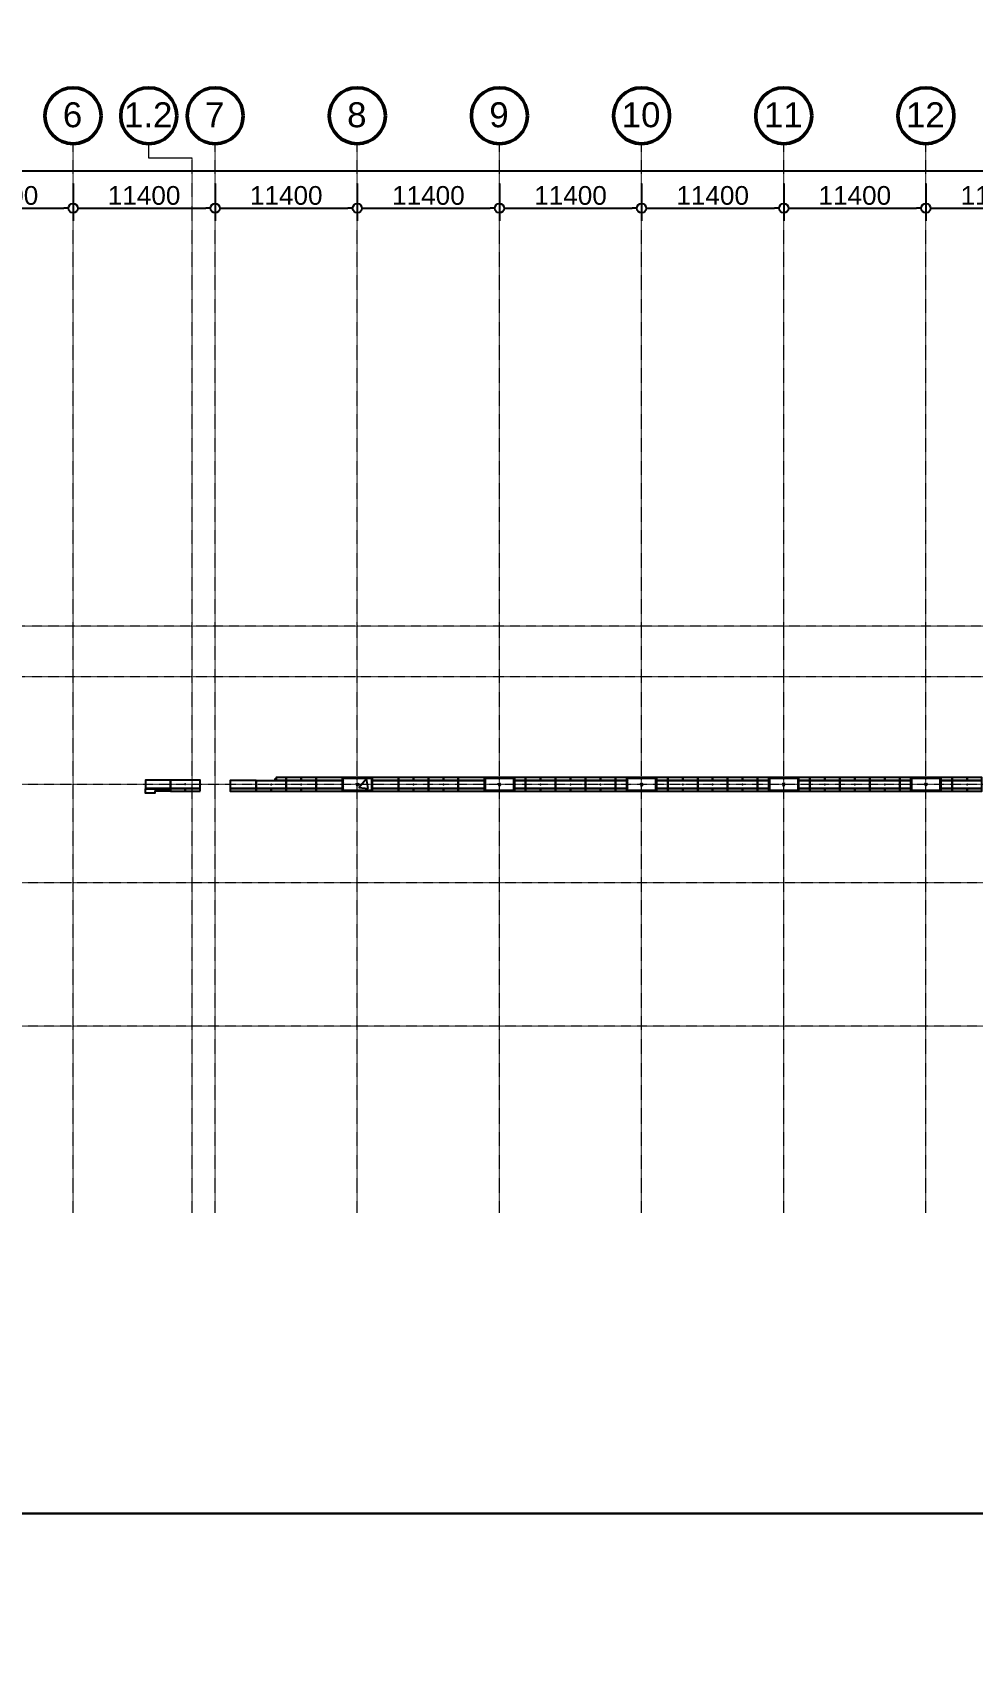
# Model space of a CAD drawing. Header units: millimetres. Extents: x -70132 to 394080, y -1879526 to 121974.
# Drawn here: x 52494 to 127857, y -1177026 to -1046022 of the extents above; entities that cross this region are included whole.
import ezdxf

# ---------------------------------------------------------------- set-up
doc = ezdxf.new("R2010")
doc.units = ezdxf.units.MM
doc.linetypes.add('DPA_Grid _ Level 100', pattern=[10, 5.5, -1.6, 1.3, -1.6])
for name, color, linetype in [('000 - CONCRETE_COL_HATCH_', 251, 'Continuous'), ('000 - CONCRETE_WALL_HATCH_', 251, 'Continuous'), ('000 - CONCRETE_WALL_MAIN_COLOR_1', 5, 'Continuous'), ('000 - CONCRETE_WALL_MAIN_COLOR_2', 1, 'Continuous'), ('009 - AHP_06_PANEL_MAIN_COLOR_1', 3, 'Continuous'), ('009 - AHP_06_PANEL_SYMBOL_', 251, 'Continuous')]:
    doc.layers.add(name, color=color, linetype=linetype)
for name, color, linetype, lineweight in [('A-ANNO-DIMS', 1, 'Continuous', 9), ('S-GRID', 251, 'Continuous', 9), ('S-GRID-IDEN', 3, 'Continuous', 50)]:
    doc.layers.add(name, color=color, linetype=linetype, lineweight=lineweight)
doc.styles.add('Arial', font='arial.ttf', dxfattribs={"height": 1500})
doc.styles.add('Arial_1', font='arial.ttf', dxfattribs={"height": 2000})
doc.styles.add('Arial_2', font='arial.ttf', dxfattribs={"height": 3})
doc.dimstyles.new('DPA-DIM-3_0_C-C', dxfattribs={"dimscale": 304.8, "dimtxt": 1530.3891, "dimasz": 2.46063, "dimexe": 3.28084, "dimexo": 0.0625, "dimgap": 0.82021, "dimtad": 1, "dimdec": 0, "dimzin": 0, "dimdsep": 46, "dimtxsty": 'Arial_2', "dimblk1": 'DOTBLANK', "dimblk2": 'DOTBLANK', "dimsah": 1, "dimcen": 0.09, "dimdle": 3.28084, "dimadec": 8, "dimazin": 0, "dimtfac": 1, "dimtdec": 4, "dimtix": 1, "dimtmove": 0, "dimatfit": 3, "dimfxl": 6.56168, "dimfxlon": 1, "dimtvp": 1, "dimtolj": 1, "dimtzin": 0, "dimarcsym": 2})
pattern_1 = [(37.5, (0, 0), (-0.314967, 9.63412), [0, -7.6, 0, -8.5, 0, -8.125]), (7.5, (0, 0), (8.84888, 14.11073), [0, -4.1, 0, -6.85, 0, -2.625]), (327.5, (-6.15, 0), (15.57071, 0.028295), [0, -2.5, 0, -9, 0, -11.75]), (317.5, (-6.15, 0), (15.03063, 4.38838), [0, -1.25, 0, -5.9, 0, -6.75])]

# ---------------------------------------------------------------- blocks, each defined once
blk = doc.blocks.new('Grid - 100 Scale-2291345-4160-01 UPPER PLATFORM LEVEL - REFLECTED CEILING PLAN')
at = {"layer": 'S-GRID-IDEN'}
blk.add_circle((0, 0), 4.5, dxfattribs=at)
blk = doc.blocks.new('_DotBlank')
at = {"color": 0, "linetype": 'ByBlock', "lineweight": -2}
blk.add_line((-0.5, 0), (-1, 0), dxfattribs=at)
blk.add_circle((0, 0), 0.5, dxfattribs=at)
blk = doc.blocks.new('DIMBLOCK1-4160-01 UPPER PLATFORM LEVEL - REFLECTED CEILING PLAN')
at = {"layer": 'A-ANNO-DIMS', "color": 0, "lineweight": -2, "transparency": 16777216}
for p, q in [((-913915, 54739), (-913915, 51758)), ((-624615, 54739), (-624615, 51758)), ((-913165, 52758), (-625365, 52758))]:
    blk.add_line(p, q, dxfattribs=at)
at = {"layer": 'Defpoints', "color": 0, "transparency": 16777216}
for p in [(-913915, 54758), (-624615, 54758), (-624615, 52758)]:
    blk.add_point(p, dxfattribs=at)
at = {"layer": 'A-ANNO-DIMS', "color": 0, "lineweight": -2, "transparency": 16777216, "xscale": 750, "yscale": 750, "zscale": 750, "rotation": 180}
blk.add_blockref('_DotBlank', (-913915, 52758), dxfattribs=at)
at = {"layer": 'A-ANNO-DIMS', "color": 0, "lineweight": -2, "transparency": 16777216, "xscale": 750, "yscale": 750, "zscale": 750}
blk.add_blockref('_DotBlank', (-624615, 52758), dxfattribs=at)
at = {"layer": 'A-ANNO-DIMS', "color": 0, "transparency": 16777216, "insert": (-769265, 53774), "char_height": 1500, "width": 8306.48, "attachment_point": 5, "style": 'Arial_1'}
blk.add_mtext('\\A1;289300', dxfattribs=at)
blk = doc.blocks.new('DIMBLOCK6-4160-01 UPPER PLATFORM LEVEL - REFLECTED CEILING PLAN')
at = {"layer": 'A-ANNO-DIMS', "color": 0, "lineweight": -2, "transparency": 16777216}
for p, q in [((-870080, 51739), (-870080, 48758)), ((-858680, 51739), (-858680, 48758)), ((-869330, 49758), (-859430, 49758))]:
    blk.add_line(p, q, dxfattribs=at)
at = {"layer": 'Defpoints', "color": 0, "transparency": 16777216}
for p in [(-870080, 51758), (-858680, 51758), (-858680, 49758)]:
    blk.add_point(p, dxfattribs=at)
at = {"layer": 'A-ANNO-DIMS', "color": 0, "lineweight": -2, "transparency": 16777216, "xscale": 750, "yscale": 750, "zscale": 750, "rotation": 180}
blk.add_blockref('_DotBlank', (-870080, 49758), dxfattribs=at)
at = {"layer": 'A-ANNO-DIMS', "color": 0, "lineweight": -2, "transparency": 16777216, "xscale": 750, "yscale": 750, "zscale": 750}
blk.add_blockref('_DotBlank', (-858680, 49758), dxfattribs=at)
at = {"layer": 'A-ANNO-DIMS', "color": 0, "transparency": 16777216, "insert": (-864380, 50774), "char_height": 1500, "width": 6922.07, "attachment_point": 5, "style": 'Arial_1'}
blk.add_mtext('\\A1;11400', dxfattribs=at)
blk = doc.blocks.new('DIMBLOCK7-4160-01 UPPER PLATFORM LEVEL - REFLECTED CEILING PLAN')
at = {"layer": 'A-ANNO-DIMS', "color": 0, "lineweight": -2, "transparency": 16777216}
for p, q in [((-858680, 51739), (-858680, 48758)), ((-847280, 51739), (-847280, 48758)), ((-857930, 49758), (-848030, 49758))]:
    blk.add_line(p, q, dxfattribs=at)
at = {"layer": 'Defpoints', "color": 0, "transparency": 16777216}
for p in [(-858680, 51758), (-847280, 51758), (-847280, 49758)]:
    blk.add_point(p, dxfattribs=at)
at = {"layer": 'A-ANNO-DIMS', "color": 0, "lineweight": -2, "transparency": 16777216, "xscale": 750, "yscale": 750, "zscale": 750, "rotation": 180}
blk.add_blockref('_DotBlank', (-858680, 49758), dxfattribs=at)
at = {"layer": 'A-ANNO-DIMS', "color": 0, "lineweight": -2, "transparency": 16777216, "xscale": 750, "yscale": 750, "zscale": 750}
blk.add_blockref('_DotBlank', (-847280, 49758), dxfattribs=at)
at = {"layer": 'A-ANNO-DIMS', "color": 0, "transparency": 16777216, "insert": (-852980, 50774), "char_height": 1500, "width": 6922.07, "attachment_point": 5, "style": 'Arial_1'}
blk.add_mtext('\\A1;11400', dxfattribs=at)
blk = doc.blocks.new('DIMBLOCK8-4160-01 UPPER PLATFORM LEVEL - REFLECTED CEILING PLAN')
at = {"layer": 'A-ANNO-DIMS', "color": 0, "lineweight": -2, "transparency": 16777216}
for p, q in [((-847280, 51739), (-847280, 48758)), ((-835880, 51739), (-835880, 48758)), ((-846530, 49758), (-836630, 49758))]:
    blk.add_line(p, q, dxfattribs=at)
at = {"layer": 'Defpoints', "color": 0, "transparency": 16777216}
for p in [(-847280, 51758), (-835880, 51758), (-835880, 49758)]:
    blk.add_point(p, dxfattribs=at)
at = {"layer": 'A-ANNO-DIMS', "color": 0, "lineweight": -2, "transparency": 16777216, "xscale": 750, "yscale": 750, "zscale": 750, "rotation": 180}
blk.add_blockref('_DotBlank', (-847280, 49758), dxfattribs=at)
at = {"layer": 'A-ANNO-DIMS', "color": 0, "lineweight": -2, "transparency": 16777216, "xscale": 750, "yscale": 750, "zscale": 750}
blk.add_blockref('_DotBlank', (-835880, 49758), dxfattribs=at)
at = {"layer": 'A-ANNO-DIMS', "color": 0, "transparency": 16777216, "insert": (-841580, 50774), "char_height": 1500, "width": 6922.07, "attachment_point": 5, "style": 'Arial_1'}
blk.add_mtext('\\A1;11400', dxfattribs=at)
blk = doc.blocks.new('DIMBLOCK9-4160-01 UPPER PLATFORM LEVEL - REFLECTED CEILING PLAN')
at = {"layer": 'A-ANNO-DIMS', "color": 0, "lineweight": -2, "transparency": 16777216}
for p, q in [((-835880, 51739), (-835880, 48758)), ((-824480, 51739), (-824480, 48758)), ((-835130, 49758), (-825230, 49758))]:
    blk.add_line(p, q, dxfattribs=at)
at = {"layer": 'Defpoints', "color": 0, "transparency": 16777216}
for p in [(-835880, 51758), (-824480, 51758), (-824480, 49758)]:
    blk.add_point(p, dxfattribs=at)
at = {"layer": 'A-ANNO-DIMS', "color": 0, "lineweight": -2, "transparency": 16777216, "xscale": 750, "yscale": 750, "zscale": 750, "rotation": 180}
blk.add_blockref('_DotBlank', (-835880, 49758), dxfattribs=at)
at = {"layer": 'A-ANNO-DIMS', "color": 0, "lineweight": -2, "transparency": 16777216, "xscale": 750, "yscale": 750, "zscale": 750}
blk.add_blockref('_DotBlank', (-824480, 49758), dxfattribs=at)
at = {"layer": 'A-ANNO-DIMS', "color": 0, "transparency": 16777216, "insert": (-830180, 50774), "char_height": 1500, "width": 6922.07, "attachment_point": 5, "style": 'Arial_1'}
blk.add_mtext('\\A1;11400', dxfattribs=at)
blk = doc.blocks.new('DIMBLOCK10-4160-01 UPPER PLATFORM LEVEL - REFLECTED CEILING PLAN')
at = {"layer": 'A-ANNO-DIMS', "color": 0, "lineweight": -2, "transparency": 16777216}
for p, q in [((-824480, 51739), (-824480, 48758)), ((-813080, 51739), (-813080, 48758)), ((-823730, 49758), (-813830, 49758))]:
    blk.add_line(p, q, dxfattribs=at)
at = {"layer": 'Defpoints', "color": 0, "transparency": 16777216}
for p in [(-824480, 51758), (-813080, 51758), (-813080, 49758)]:
    blk.add_point(p, dxfattribs=at)
at = {"layer": 'A-ANNO-DIMS', "color": 0, "lineweight": -2, "transparency": 16777216, "xscale": 750, "yscale": 750, "zscale": 750, "rotation": 180}
blk.add_blockref('_DotBlank', (-824480, 49758), dxfattribs=at)
at = {"layer": 'A-ANNO-DIMS', "color": 0, "lineweight": -2, "transparency": 16777216, "xscale": 750, "yscale": 750, "zscale": 750}
blk.add_blockref('_DotBlank', (-813080, 49758), dxfattribs=at)
at = {"layer": 'A-ANNO-DIMS', "color": 0, "transparency": 16777216, "insert": (-818780, 50774), "char_height": 1500, "width": 6922.07, "attachment_point": 5, "style": 'Arial_1'}
blk.add_mtext('\\A1;11400', dxfattribs=at)
blk = doc.blocks.new('DIMBLOCK11-4160-01 UPPER PLATFORM LEVEL - REFLECTED CEILING PLAN')
at = {"layer": 'A-ANNO-DIMS', "color": 0, "lineweight": -2, "transparency": 16777216}
for p, q in [((-813080, 51739), (-813080, 48758)), ((-801680, 51739), (-801680, 48758)), ((-812330, 49758), (-802430, 49758))]:
    blk.add_line(p, q, dxfattribs=at)
at = {"layer": 'Defpoints', "color": 0, "transparency": 16777216}
for p in [(-813080, 51758), (-801680, 51758), (-801680, 49758)]:
    blk.add_point(p, dxfattribs=at)
at = {"layer": 'A-ANNO-DIMS', "color": 0, "lineweight": -2, "transparency": 16777216, "xscale": 750, "yscale": 750, "zscale": 750, "rotation": 180}
blk.add_blockref('_DotBlank', (-813080, 49758), dxfattribs=at)
at = {"layer": 'A-ANNO-DIMS', "color": 0, "lineweight": -2, "transparency": 16777216, "xscale": 750, "yscale": 750, "zscale": 750}
blk.add_blockref('_DotBlank', (-801680, 49758), dxfattribs=at)
at = {"layer": 'A-ANNO-DIMS', "color": 0, "transparency": 16777216, "insert": (-807380, 50774), "char_height": 1500, "width": 6922.07, "attachment_point": 5, "style": 'Arial_1'}
blk.add_mtext('\\A1;11400', dxfattribs=at)
blk = doc.blocks.new('DIMBLOCK12-4160-01 UPPER PLATFORM LEVEL - REFLECTED CEILING PLAN')
at = {"layer": 'A-ANNO-DIMS', "color": 0, "lineweight": -2, "transparency": 16777216}
for p, q in [((-801680, 51739), (-801680, 48758)), ((-790280, 51739), (-790280, 48758)), ((-800930, 49758), (-791030, 49758))]:
    blk.add_line(p, q, dxfattribs=at)
at = {"layer": 'Defpoints', "color": 0, "transparency": 16777216}
for p in [(-801680, 51758), (-790280, 51758), (-790280, 49758)]:
    blk.add_point(p, dxfattribs=at)
at = {"layer": 'A-ANNO-DIMS', "color": 0, "lineweight": -2, "transparency": 16777216, "xscale": 750, "yscale": 750, "zscale": 750, "rotation": 180}
blk.add_blockref('_DotBlank', (-801680, 49758), dxfattribs=at)
at = {"layer": 'A-ANNO-DIMS', "color": 0, "lineweight": -2, "transparency": 16777216, "xscale": 750, "yscale": 750, "zscale": 750}
blk.add_blockref('_DotBlank', (-790280, 49758), dxfattribs=at)
at = {"layer": 'A-ANNO-DIMS', "color": 0, "transparency": 16777216, "insert": (-795980, 50774), "char_height": 1500, "width": 6922.07, "attachment_point": 5, "style": 'Arial_1'}
blk.add_mtext('\\A1;11400', dxfattribs=at)
blk = doc.blocks.new('DIMBLOCK13-4160-01 UPPER PLATFORM LEVEL - REFLECTED CEILING PLAN')
at = {"layer": 'A-ANNO-DIMS', "color": 0, "lineweight": -2, "transparency": 16777216}
for p, q in [((-790280, 51739), (-790280, 48758)), ((-778880, 51739), (-778880, 48758)), ((-789530, 49758), (-779630, 49758))]:
    blk.add_line(p, q, dxfattribs=at)
at = {"layer": 'Defpoints', "color": 0, "transparency": 16777216}
for p in [(-790280, 51758), (-778880, 51758), (-778880, 49758)]:
    blk.add_point(p, dxfattribs=at)
at = {"layer": 'A-ANNO-DIMS', "color": 0, "lineweight": -2, "transparency": 16777216, "xscale": 750, "yscale": 750, "zscale": 750, "rotation": 180}
blk.add_blockref('_DotBlank', (-790280, 49758), dxfattribs=at)
at = {"layer": 'A-ANNO-DIMS', "color": 0, "lineweight": -2, "transparency": 16777216, "xscale": 750, "yscale": 750, "zscale": 750}
blk.add_blockref('_DotBlank', (-778880, 49758), dxfattribs=at)
at = {"layer": 'A-ANNO-DIMS', "color": 0, "transparency": 16777216, "insert": (-784580, 50774), "char_height": 1500, "width": 6922.07, "attachment_point": 5, "style": 'Arial_1'}
blk.add_mtext('\\A1;11400', dxfattribs=at)
blk = doc.blocks.new('*U1204')
at = {"layer": '000 - CONCRETE_COL_HATCH_'}
h = blk.add_hatch(dxfattribs=at)
h.set_pattern_fill('AR-CONC', color=256, scale=50)
h.paths.add_polyline_path([(-1125, 500), (1125, 500), (1125, -500), (-1125, -500)])
at = {"layer": '000 - CONCRETE_WALL_HATCH_'}
h = blk.add_hatch(dxfattribs=at)
h.set_pattern_fill('AR-SAND', color=256, scale=5)
h.set_pattern_definition(pattern_1)
h.paths.add_polyline_path([(-1165, 540), (-1175, 550), (-1175, -550), (-1165, -540)])
h = blk.add_hatch(dxfattribs=at)
h.set_pattern_fill('AR-SAND', color=256, scale=5)
h.set_pattern_definition(pattern_1)
h.paths.add_polyline_path([(1175, 550), (-1175, 550), (-1165, 540), (1165, 540)])
h = blk.add_hatch(dxfattribs=at)
h.set_pattern_fill('ANSI37', color=256, scale=15)
h.paths.add_polyline_path([(-1125, 500), (-1165, 540), (-1165, -540), (-1125, -500)])
h = blk.add_hatch(dxfattribs=at)
h.set_pattern_fill('ANSI37', color=256, scale=15)
h.paths.add_polyline_path([(-50, 50), (50, 50), (90, 90), (-90, 90)])
h = blk.add_hatch(dxfattribs=at)
h.set_pattern_fill('ANSI37', color=256, scale=15)
h.paths.add_polyline_path([(50, 50), (50, -50), (90, -90), (90, 90)])
h = blk.add_hatch(dxfattribs=at)
h.set_pattern_fill('AR-SAND', color=256, scale=5)
h.set_pattern_definition(pattern_1)
h.paths.add_polyline_path([(1175, 550), (1165, 540), (1165, -540), (1175, -550)])
h = blk.add_hatch(dxfattribs=at)
h.set_pattern_fill('AR-SAND', color=256, scale=5)
h.set_pattern_definition(pattern_1)
h.paths.add_polyline_path([(1165, -540), (-1165, -540), (-1175, -550), (1175, -550)])
h = blk.add_hatch(dxfattribs=at)
h.set_pattern_fill('ANSI37', color=256, scale=15)
h.paths.add_polyline_path([(50, -50), (-50, -50), (-90, -90), (90, -90)])
blk.add_point((0, 0))
at = {"layer": '000 - CONCRETE_WALL_MAIN_COLOR_1'}
blk.add_lwpolyline([(-1125, 500), (1125, 500), (1125, -500), (-1125, -500)], close=True, dxfattribs=at)
at = {"layer": '000 - CONCRETE_WALL_MAIN_COLOR_2'}
for points in [[(-1165, 540), (-1175, 550), (-1175, -550), (-1165, -540)], [(1175, 550), (-1175, 550), (-1165, 540), (1165, 540)], [(1165, 540), (-1165, 540), (-1125, 500), (1125, 500)], [(-1125, 500), (-1165, 540), (-1165, -540), (-1125, -500), (-1125, 500)], [(1165, 540), (1125, 500), (1125, -500), (1165, -540)], [(1175, 550), (1165, 540), (1165, -540), (1175, -550)], [(1165, -540), (-1165, -540), (-1175, -550), (1175, -550)], [(1125, -500), (-1125, -500), (-1165, -540), (1165, -540)]]:
    blk.add_lwpolyline(points, close=True, dxfattribs=at)
blk = doc.blocks.new('*U1161')
blk.add_point((0, 0))
at = {"layer": '009 - AHP_06_PANEL_MAIN_COLOR_1'}
blk.add_lwpolyline([(-100, -1200), (100, -1200), (100, 1200), (-100, 1200)], close=True, dxfattribs=at)
blk = doc.blocks.new('*U1162')
at = {"layer": '009 - AHP_06_PANEL_MAIN_COLOR_1'}
blk.add_lwpolyline([(0, -300), (2105, -300), (2105, 300), (0, 300)], close=True, dxfattribs=at)
at = {"layer": '009 - AHP_06_PANEL_SYMBOL_'}
blk.add_point((0, 0), dxfattribs=at)
blk = doc.blocks.new('*U1163')
at = {"layer": '009 - AHP_06_PANEL_MAIN_COLOR_1'}
blk.add_lwpolyline([(0, -100), (2105, -100), (2105, 100), (0, 100)], close=True, dxfattribs=at)
at = {"layer": '009 - AHP_06_PANEL_SYMBOL_'}
blk.add_point((0, 0), dxfattribs=at)
blk = doc.blocks.new('*U1164')
at = {"layer": '009 - AHP_06_PANEL_MAIN_COLOR_1'}
blk.add_lwpolyline([(0, -300), (2105, -300), (2105, 300), (0, 300)], close=True, dxfattribs=at)
at = {"layer": '009 - AHP_06_PANEL_SYMBOL_'}
blk.add_point((0, 0), dxfattribs=at)
blk = doc.blocks.new('*U1160')
at = {"layer": '009 - AHP_06_PANEL_MAIN_COLOR_1'}
blk.add_lwpolyline([(0, -300), (905, -300), (905, 300), (0, 300)], close=True, dxfattribs=at)
at = {"layer": '009 - AHP_06_PANEL_SYMBOL_'}
blk.add_point((0, 0), dxfattribs=at)
blk = doc.blocks.new('*U1159')
at = {"layer": '009 - AHP_06_PANEL_MAIN_COLOR_1'}
blk.add_lwpolyline([(0, -100), (905, -100), (905, 100), (0, 100)], close=True, dxfattribs=at)
at = {"layer": '009 - AHP_06_PANEL_SYMBOL_'}
blk.add_point((0, 0), dxfattribs=at)
blk = doc.blocks.new('*U1202')
at = {"layer": '000 - CONCRETE_COL_HATCH_'}
h = blk.add_hatch(dxfattribs=at)
h.set_pattern_fill('AR-CONC', color=256, scale=50)
h.paths.add_polyline_path([(-1125, 500), (1125, 500), (1125, -500), (-1125, -500)])
at = {"layer": '000 - CONCRETE_WALL_HATCH_'}
h = blk.add_hatch(dxfattribs=at)
h.set_pattern_fill('AR-SAND', color=256, scale=5)
h.set_pattern_definition(pattern_1)
h.paths.add_polyline_path([(-1165, 540), (-1175, 550), (-1175, -550), (-1165, -540)])
h = blk.add_hatch(dxfattribs=at)
h.set_pattern_fill('AR-SAND', color=256, scale=5)
h.set_pattern_definition(pattern_1)
h.paths.add_polyline_path([(1175, 550), (-1175, 550), (-1165, 540), (1165, 540)])
h = blk.add_hatch(dxfattribs=at)
h.set_pattern_fill('ANSI37', color=256, scale=15)
h.paths.add_polyline_path([(-1125, 500), (-1165, 540), (-1165, -540), (-1125, -500)])
h = blk.add_hatch(dxfattribs=at)
h.set_pattern_fill('ANSI37', color=256, scale=15)
h.paths.add_polyline_path([(-50, 50), (50, 50), (90, 90), (-90, 90)])
h = blk.add_hatch(dxfattribs=at)
h.set_pattern_fill('ANSI37', color=256, scale=15)
h.paths.add_polyline_path([(50, 50), (50, -50), (90, -90), (90, 90)])
h = blk.add_hatch(dxfattribs=at)
h.set_pattern_fill('AR-SAND', color=256, scale=5)
h.set_pattern_definition(pattern_1)
h.paths.add_polyline_path([(1175, 550), (1165, 540), (1165, -540), (1175, -550)])
h = blk.add_hatch(dxfattribs=at)
h.set_pattern_fill('AR-SAND', color=256, scale=5)
h.set_pattern_definition(pattern_1)
h.paths.add_polyline_path([(1165, -540), (-1165, -540), (-1175, -550), (1175, -550)])
h = blk.add_hatch(dxfattribs=at)
h.set_pattern_fill('ANSI37', color=256, scale=15)
h.paths.add_polyline_path([(50, -50), (-50, -50), (-90, -90), (90, -90)])
blk.add_point((0, 0))
at = {"layer": '000 - CONCRETE_WALL_MAIN_COLOR_1'}
blk.add_lwpolyline([(-1125, 500), (1125, 500), (1125, -500), (-1125, -500)], close=True, dxfattribs=at)
at = {"layer": '000 - CONCRETE_WALL_MAIN_COLOR_2'}
for points in [[(-1165, 540), (-1175, 550), (-1175, -550), (-1165, -540)], [(1175, 550), (-1175, 550), (-1165, 540), (1165, 540)], [(1165, 540), (-1165, 540), (-1125, 500), (1125, 500)], [(-1125, 500), (-1165, 540), (-1165, -540), (-1125, -500), (-1125, 500)], [(1165, 540), (1125, 500), (1125, -500), (1165, -540)], [(1175, 550), (1165, 540), (1165, -540), (1175, -550)], [(1165, -540), (-1165, -540), (-1175, -550), (1175, -550)], [(1125, -500), (-1125, -500), (-1165, -540), (1165, -540)]]:
    blk.add_lwpolyline(points, close=True, dxfattribs=at)
blk = doc.blocks.new('*U1165')
blk.add_point((0, 0))
at = {"layer": '009 - AHP_06_PANEL_MAIN_COLOR_1'}
blk.add_lwpolyline([(-1200, -300), (1200, -300), (1200, 300), (-1200, 300)], close=True, dxfattribs=at)
blk = doc.blocks.new('*U1166')
at = {"layer": '009 - AHP_06_PANEL_MAIN_COLOR_1'}
blk.add_lwpolyline([(0, -300), (905, -300), (905, 300), (0, 300)], close=True, dxfattribs=at)
at = {"layer": '009 - AHP_06_PANEL_SYMBOL_'}
blk.add_point((0, 0), dxfattribs=at)
blk = doc.blocks.new('*U1157')
blk.add_point((0, 0))
at = {"layer": '009 - AHP_06_PANEL_MAIN_COLOR_1'}
blk.add_lwpolyline([(-1200, -100), (1200, -100), (1200, 100), (-1200, 100)], close=True, dxfattribs=at)
blk = doc.blocks.new('*U1167')
blk.add_point((0, 0))
at = {"layer": '009 - AHP_06_PANEL_MAIN_COLOR_1'}
blk.add_lwpolyline([(-100, -1200), (100, -1200), (100, 1200), (-100, 1200)], close=True, dxfattribs=at)
blk = doc.blocks.new('*U1168')
blk.add_point((0, 0))
at = {"layer": '009 - AHP_06_PANEL_MAIN_COLOR_1'}
blk.add_lwpolyline([(-300, -1200), (300, -1200), (300, 1200), (-300, 1200)], close=True, dxfattribs=at)
blk = doc.blocks.new('*U1203')
at = {"layer": '000 - CONCRETE_COL_HATCH_'}
h = blk.add_hatch(dxfattribs=at)
h.set_pattern_fill('AR-CONC', color=256, scale=50)
h.paths.add_polyline_path([(-1125, 500), (1125, 500), (1125, -500), (-1125, -500)])
at = {"layer": '000 - CONCRETE_WALL_HATCH_'}
h = blk.add_hatch(dxfattribs=at)
h.set_pattern_fill('AR-SAND', color=256, scale=5)
h.set_pattern_definition(pattern_1)
h.paths.add_polyline_path([(-1165, 540), (-1175, 550), (-1175, -550), (-1165, -540)])
h = blk.add_hatch(dxfattribs=at)
h.set_pattern_fill('AR-SAND', color=256, scale=5)
h.set_pattern_definition(pattern_1)
h.paths.add_polyline_path([(1175, 550), (-1175, 550), (-1165, 540), (1165, 540)])
h = blk.add_hatch(dxfattribs=at)
h.set_pattern_fill('ANSI37', color=256, scale=15)
h.paths.add_polyline_path([(-1125, 500), (-1165, 540), (-1165, -540), (-1125, -500)])
h = blk.add_hatch(dxfattribs=at)
h.set_pattern_fill('ANSI37', color=256, scale=15)
h.paths.add_polyline_path([(-50, 50), (50, 50), (90, 90), (-90, 90)])
h = blk.add_hatch(dxfattribs=at)
h.set_pattern_fill('ANSI37', color=256, scale=15)
h.paths.add_polyline_path([(50, 50), (50, -50), (90, -90), (90, 90)])
h = blk.add_hatch(dxfattribs=at)
h.set_pattern_fill('AR-SAND', color=256, scale=5)
h.set_pattern_definition(pattern_1)
h.paths.add_polyline_path([(1175, 550), (1165, 540), (1165, -540), (1175, -550)])
h = blk.add_hatch(dxfattribs=at)
h.set_pattern_fill('AR-SAND', color=256, scale=5)
h.set_pattern_definition(pattern_1)
h.paths.add_polyline_path([(1165, -540), (-1165, -540), (-1175, -550), (1175, -550)])
h = blk.add_hatch(dxfattribs=at)
h.set_pattern_fill('ANSI37', color=256, scale=15)
h.paths.add_polyline_path([(50, -50), (-50, -50), (-90, -90), (90, -90)])
blk.add_point((0, 0))
at = {"layer": '000 - CONCRETE_WALL_MAIN_COLOR_1'}
blk.add_lwpolyline([(-1125, 500), (1125, 500), (1125, -500), (-1125, -500)], close=True, dxfattribs=at)
at = {"layer": '000 - CONCRETE_WALL_MAIN_COLOR_2'}
for points in [[(-1165, 540), (-1175, 550), (-1175, -550), (-1165, -540)], [(1175, 550), (-1175, 550), (-1165, 540), (1165, 540)], [(1165, 540), (-1165, 540), (-1125, 500), (1125, 500)], [(-1125, 500), (-1165, 540), (-1165, -540), (-1125, -500), (-1125, 500)], [(1165, 540), (1125, 500), (1125, -500), (1165, -540)], [(1175, 550), (1165, 540), (1165, -540), (1175, -550)], [(1165, -540), (-1165, -540), (-1175, -550), (1175, -550)], [(1125, -500), (-1125, -500), (-1165, -540), (1165, -540)]]:
    blk.add_lwpolyline(points, close=True, dxfattribs=at)
blk = doc.blocks.new('*U1169')
blk.add_point((0, 0))
at = {"layer": '009 - AHP_06_PANEL_MAIN_COLOR_1'}
blk.add_lwpolyline([(-100, -1200), (100, -1200), (100, 1200), (-100, 1200)], close=True, dxfattribs=at)
blk = doc.blocks.new('*U1170')
at = {"layer": '009 - AHP_06_PANEL_MAIN_COLOR_1'}
blk.add_lwpolyline([(0, -100), (2105, -100), (2105, 100), (0, 100)], close=True, dxfattribs=at)
at = {"layer": '009 - AHP_06_PANEL_SYMBOL_'}
blk.add_point((0, 0), dxfattribs=at)
blk = doc.blocks.new('*U1171')
at = {"layer": '009 - AHP_06_PANEL_MAIN_COLOR_1'}
blk.add_lwpolyline([(0, -300), (2105, -300), (2105, 300), (0, 300)], close=True, dxfattribs=at)
at = {"layer": '009 - AHP_06_PANEL_SYMBOL_'}
blk.add_point((0, 0), dxfattribs=at)
blk = doc.blocks.new('*U1158')
at = {"layer": '009 - AHP_06_PANEL_MAIN_COLOR_1'}
blk.add_lwpolyline([(0, -100), (905, -100), (905, 100), (0, 100)], close=True, dxfattribs=at)
at = {"layer": '009 - AHP_06_PANEL_SYMBOL_'}
blk.add_point((0, 0), dxfattribs=at)
blk = doc.blocks.new('*U1172')
blk.add_point((0, 0))
at = {"layer": '009 - AHP_06_PANEL_MAIN_COLOR_1'}
blk.add_lwpolyline([(-300, -1200), (300, -1200), (300, 1200), (-300, 1200)], close=True, dxfattribs=at)
blk = doc.blocks.new('*U1173')
at = {"layer": '009 - AHP_06_PANEL_MAIN_COLOR_1'}
blk.add_lwpolyline([(0, -302), (2105, -302), (2105, 302), (0, 302)], close=True, dxfattribs=at)
at = {"layer": '009 - AHP_06_PANEL_SYMBOL_'}
blk.add_point((0, 0), dxfattribs=at)
blk = doc.blocks.new('*U1174')
at = {"layer": '009 - AHP_06_PANEL_MAIN_COLOR_1'}
blk.add_lwpolyline([(0, -100), (2105, -100), (2105, 100), (0, 100)], close=True, dxfattribs=at)
at = {"layer": '009 - AHP_06_PANEL_SYMBOL_'}
blk.add_point((0, 0), dxfattribs=at)
blk = doc.blocks.new('*U1201')
at = {"layer": '009 - AHP_06_PANEL_MAIN_COLOR_1'}
blk.add_lwpolyline([(905, 0), (905, 200), (100, 200), (100, 81), (0, 81), (0, 0), (905, 0), (905, 0), (905, 0), (905, 0), (905, 0), (905, 0)], close=True, dxfattribs=at)
blk = doc.blocks.new('*U1178')
blk.add_point((0, 0))
at = {"layer": '009 - AHP_06_PANEL_MAIN_COLOR_1'}
blk.add_lwpolyline([(-325, -1200), (325, -1200), (325, 1200), (-325, 1200)], close=True, dxfattribs=at)
blk = doc.blocks.new('*U1179')
at = {"layer": '009 - AHP_06_PANEL_MAIN_COLOR_1'}
blk.add_lwpolyline([(0, -325), (1980, -325), (1980, 325), (0, 325)], close=True, dxfattribs=at)
at = {"layer": '009 - AHP_06_PANEL_SYMBOL_'}
blk.add_point((0, 0), dxfattribs=at)
blk = doc.blocks.new('*U1180')
blk.add_point((0, 0))
at = {"layer": '009 - AHP_06_PANEL_MAIN_COLOR_1'}
blk.add_lwpolyline([(-100, -1200), (100, -1200), (100, 1200), (-100, 1200)], close=True, dxfattribs=at)
blk = doc.blocks.new('*U1195')
at = {"layer": '000 - CONCRETE_COL_HATCH_'}
h = blk.add_hatch(dxfattribs=at)
h.set_pattern_fill('AR-CONC', color=256, scale=50)
h.paths.add_polyline_path([(-1125, 500), (1125, 500), (1125, -500), (-1125, -500)])
at = {"layer": '000 - CONCRETE_WALL_HATCH_'}
h = blk.add_hatch(dxfattribs=at)
h.set_pattern_fill('AR-SAND', color=256, scale=5)
h.set_pattern_definition(pattern_1)
h.paths.add_polyline_path([(-1165, 540), (-1175, 550), (-1175, -550), (-1165, -540)])
h = blk.add_hatch(dxfattribs=at)
h.set_pattern_fill('AR-SAND', color=256, scale=5)
h.set_pattern_definition(pattern_1)
h.paths.add_polyline_path([(1175, 550), (-1175, 550), (-1165, 540), (1165, 540)])
h = blk.add_hatch(dxfattribs=at)
h.set_pattern_fill('ANSI37', color=256, scale=15)
h.paths.add_polyline_path([(-1125, 500), (-1165, 540), (-1165, -540), (-1125, -500)])
h = blk.add_hatch(dxfattribs=at)
h.set_pattern_fill('ANSI37', color=256, scale=15)
h.paths.add_polyline_path([(-50, 50), (50, 50), (90, 90), (-90, 90)])
h = blk.add_hatch(dxfattribs=at)
h.set_pattern_fill('ANSI37', color=256, scale=15)
h.paths.add_polyline_path([(50, 50), (50, -50), (90, -90), (90, 90)])
h = blk.add_hatch(dxfattribs=at)
h.set_pattern_fill('AR-SAND', color=256, scale=5)
h.set_pattern_definition(pattern_1)
h.paths.add_polyline_path([(1175, 550), (1165, 540), (1165, -540), (1175, -550)])
h = blk.add_hatch(dxfattribs=at)
h.set_pattern_fill('AR-SAND', color=256, scale=5)
h.set_pattern_definition(pattern_1)
h.paths.add_polyline_path([(1165, -540), (-1165, -540), (-1175, -550), (1175, -550)])
h = blk.add_hatch(dxfattribs=at)
h.set_pattern_fill('ANSI37', color=256, scale=15)
h.paths.add_polyline_path([(50, -50), (-50, -50), (-90, -90), (90, -90)])
blk.add_point((0, 0))
at = {"layer": '000 - CONCRETE_WALL_MAIN_COLOR_1'}
blk.add_lwpolyline([(-1125, 500), (1125, 500), (1125, -500), (-1125, -500)], close=True, dxfattribs=at)
at = {"layer": '000 - CONCRETE_WALL_MAIN_COLOR_2'}
for points in [[(-1165, 540), (-1175, 550), (-1175, -550), (-1165, -540)], [(1175, 550), (-1175, 550), (-1165, 540), (1165, 540)], [(1165, 540), (-1165, 540), (-1125, 500), (1125, 500)], [(-1125, 500), (-1165, 540), (-1165, -540), (-1125, -500), (-1125, 500)], [(1165, 540), (1125, 500), (1125, -500), (1165, -540)], [(1175, 550), (1165, 540), (1165, -540), (1175, -550)], [(1165, -540), (-1165, -540), (-1175, -550), (1175, -550)], [(1125, -500), (-1125, -500), (-1165, -540), (1165, -540)]]:
    blk.add_lwpolyline(points, close=True, dxfattribs=at)
blk = doc.blocks.new('*U1196')
at = {"layer": '000 - CONCRETE_COL_HATCH_'}
h = blk.add_hatch(dxfattribs=at)
h.set_pattern_fill('AR-CONC', color=256, scale=50)
h.paths.add_polyline_path([(-1125, 500), (1125, 500), (1125, -500), (-1125, -500)])
at = {"layer": '000 - CONCRETE_WALL_HATCH_'}
h = blk.add_hatch(dxfattribs=at)
h.set_pattern_fill('AR-SAND', color=256, scale=5)
h.set_pattern_definition(pattern_1)
h.paths.add_polyline_path([(-1165, 540), (-1175, 550), (-1175, -550), (-1165, -540)])
h = blk.add_hatch(dxfattribs=at)
h.set_pattern_fill('AR-SAND', color=256, scale=5)
h.set_pattern_definition(pattern_1)
h.paths.add_polyline_path([(1175, 550), (-1175, 550), (-1165, 540), (1165, 540)])
h = blk.add_hatch(dxfattribs=at)
h.set_pattern_fill('ANSI37', color=256, scale=15)
h.paths.add_polyline_path([(-1125, 500), (-1165, 540), (-1165, -540), (-1125, -500)])
h = blk.add_hatch(dxfattribs=at)
h.set_pattern_fill('ANSI37', color=256, scale=15)
h.paths.add_polyline_path([(-50, 50), (50, 50), (90, 90), (-90, 90)])
h = blk.add_hatch(dxfattribs=at)
h.set_pattern_fill('ANSI37', color=256, scale=15)
h.paths.add_polyline_path([(50, 50), (50, -50), (90, -90), (90, 90)])
h = blk.add_hatch(dxfattribs=at)
h.set_pattern_fill('AR-SAND', color=256, scale=5)
h.set_pattern_definition(pattern_1)
h.paths.add_polyline_path([(1175, 550), (1165, 540), (1165, -540), (1175, -550)])
h = blk.add_hatch(dxfattribs=at)
h.set_pattern_fill('AR-SAND', color=256, scale=5)
h.set_pattern_definition(pattern_1)
h.paths.add_polyline_path([(1165, -540), (-1165, -540), (-1175, -550), (1175, -550)])
h = blk.add_hatch(dxfattribs=at)
h.set_pattern_fill('ANSI37', color=256, scale=15)
h.paths.add_polyline_path([(50, -50), (-50, -50), (-90, -90), (90, -90)])
blk.add_point((0, 0))
at = {"layer": '000 - CONCRETE_WALL_MAIN_COLOR_1'}
blk.add_lwpolyline([(-1125, 500), (1125, 500), (1125, -500), (-1125, -500)], close=True, dxfattribs=at)
at = {"layer": '000 - CONCRETE_WALL_MAIN_COLOR_2'}
for points in [[(-1165, 540), (-1175, 550), (-1175, -550), (-1165, -540)], [(1175, 550), (-1175, 550), (-1165, 540), (1165, 540)], [(1165, 540), (-1165, 540), (-1125, 500), (1125, 500)], [(-1125, 500), (-1165, 540), (-1165, -540), (-1125, -500), (-1125, 500)], [(1165, 540), (1125, 500), (1125, -500), (1165, -540)], [(1175, 550), (1165, 540), (1165, -540), (1175, -550)], [(1165, -540), (-1165, -540), (-1175, -550), (1175, -550)], [(1125, -500), (-1125, -500), (-1165, -540), (1165, -540)]]:
    blk.add_lwpolyline(points, close=True, dxfattribs=at)
blk = doc.blocks.new('*U1192')
at = {"layer": '009 - AHP_06_PANEL_MAIN_COLOR_1'}
blk.add_lwpolyline([(1980, 0), (1980, -200), (725, -200), (725, -348), (0, -348), (0, 0), (1980, 0), (1980, 0), (1980, 0), (1980, 0), (1980, 0), (1980, 0)], close=True, dxfattribs=at)
blk = doc.blocks.new('W-1-PP19-AR-4160-01-A_20260405-031418_C06_OVL')
for name, p, rotation in [('*U1179', (-26395, 23), 180), ('*U1178', (-25195, 23), 90), ('*U1173', (-19500, 0), 180), ('*U1172', (-18300, 0), 90), ('*U1167', (-15900, 450), 90), ('*U1168', (-15900, 0), 90), ('*U1163', (-8100, 450), 180), ('*U1164', (-8100, 0), 180), ('*U1161', (-6900, 450), 90), ('*U1161', (-4500, 450), 90), ('*U1158', (2100, 450), 180), ('*U1166', (2100, 0), 180), ('*U1158', (13500, 450), 180), ('*U1166', (13500, 0), 180), ('*U1158', (24900, 450), 180), ('*U1166', (24900, 0), 180), ('*U1158', (36300, 450), 180), ('*U1166', (36300, 0), 180), ('*U1180', (-25195, -450), 90), ('*U1174', (-19500, -450), 180), ('*U1161', (-18300, -450), 90), ('*U1169', (-15900, -450), 90), ('*U1163', (-8100, -450), 180), ('*U1161', (-6900, -450), 90), ('*U1161', (-4500, -450), 90), ('*U1158', (2100, -450), 180), ('*U1158', (13500, -450), 180), ('*U1158', (24900, -450), 180), ('*U1158', (36300, -450), 180)]:
    blk.add_blockref(name, p, dxfattribs=dict(rotation=rotation))
for name, p in [('*U1201', (-18005, 350)), ('*U1170', (-14700, 450)), ('*U1171', (-14700, 0)), ('*U1203', (-11400, 0)), ('*U1165', (-6900, 0)), ('*U1165', (-4500, 0)), ('*U1163', (-3300, 450)), ('*U1162', (-3300, 0)), ('*U1204', (0, 0)), ('*U1157', (3300, 450)), ('*U1165', (3300, 0)), ('*U1157', (5700, 450)), ('*U1165', (5700, 0)), ('*U1157', (8100, 450)), ('*U1165', (8100, 0)), ('*U1159', (9300, 450)), ('*U1160', (9300, 0)), ('*U1202', (11400, 0)), ('*U1157', (14700, 450)), ('*U1165', (14700, 0)), ('*U1157', (17100, 450)), ('*U1165', (17100, 0)), ('*U1157', (19500, 450)), ('*U1165', (19500, 0)), ('*U1159', (20700, 450)), ('*U1160', (20700, 0)), ('*U1195', (22800, 0)), ('*U1157', (26100, 450)), ('*U1165', (26100, 0)), ('*U1157', (28500, 450)), ('*U1165', (28500, 0)), ('*U1157', (30900, 450)), ('*U1165', (30900, 0)), ('*U1159', (32100, 450)), ('*U1160', (32100, 0)), ('*U1196', (34200, 0)), ('*U1157', (37500, 450)), ('*U1165', (37500, 0)), ('*U1192', (-28375, -350)), ('*U1170', (-14700, -450)), ('*U1163', (-3300, -450)), ('*U1157', (3300, -450)), ('*U1157', (5700, -450)), ('*U1157', (8100, -450)), ('*U1159', (9300, -450)), ('*U1157', (14700, -450)), ('*U1157', (17100, -450)), ('*U1157', (19500, -450)), ('*U1159', (20700, -450)), ('*U1157', (26100, -450)), ('*U1157', (28500, -450)), ('*U1157', (30900, -450)), ('*U1159', (32100, -450)), ('*U1157', (37500, -450))]:
    blk.add_blockref(name, p)
blk = doc.blocks.new('A$Cb43e41a5')
at = {"layer": 'S-GRID', "linetype": 'DPA_Grid _ Level 100'}
for p, q in [((-11400, -34321.3), (-11400, 51340.2)), ((0, -34321.3), (0, 51340.2)), ((11400, -34321.3), (11400, 51340.2)), ((22800, -34321.3), (22800, 51340.2)), ((34200, -34321.3), (34200, 51340.2)), ((45600, -34321.3), (45600, 51340.2)), ((57000, -34321.3), (57000, 51340.2)), ((-1845, -34321.3), (-1845, 50179)), ((245761.3, 12673), (-107402, 12673)), ((245761.3, 8615), (-110577, 8615)), ((244133.8, 0), (-110577, 0)), ((244133.8, -7900), (-110577, -7900)), ((244133.8, -19375), (-110577, -19375))]:
    blk.add_line(p, q, dxfattribs=at)
at = {"layer": 'S-GRID'}
for p, q in [((-5324.4, 50179), (-5324.4, 51340.2)), ((-1845, 50179), (-5324.4, 50179))]:
    blk.add_line(p, q, dxfattribs=at)
blk.add_blockref('W-1-PP19-AR-4160-01-A_20260405-031418_C06_OVL', (22800, 0))
at = {"layer": 'S-GRID-IDEN', "xscale": 499.9999999999995, "yscale": 499.9999999999995, "zscale": 499.9999999999995}
for p in [(-11400, 53590.2), (-5324.4, 53590.2), (0, 53590.2), (11400, 53590.2), (22800, 53590.2), (34200, 53590.2), (45600, 53590.2), (57000, 53590.2)]:
    blk.add_blockref('Grid - 100 Scale-2291345-4160-01 UPPER PLATFORM LEVEL - REFLECTED CEILING PLAN', p, dxfattribs=at)
at = {"layer": 'S-GRID-IDEN', "lineweight": 9, "char_height": 2000, "attachment_point": 1, "style": 'Arial'}
for s, insert, width in [('6', (-12216.5, 54669.7), 1883.966), ('1.2', (-7313.4, 54669.7), 4729.956), ('7', (-816.5, 54669.7), 1883.966), ('8', (10583.5, 54669.7), 1883.966), ('9', (21983.5, 54669.7), 1883.966), ('10', (32606, 54669.7), 3767.931), ('11', (44006, 54669.7), 3767.931), ('12', (55406, 54669.7), 3767.931)]:
    blk.add_mtext(s, dxfattribs=dict(at, insert=insert, width=width))
at = {"layer": 'A-ANNO-DIMS'}
for base, p1, p2, override, picture, middle in [((222665, 49178), (-66635, 51178), (222665, 51178), {"dimpost": '<>', "dimfxl": 289300}, 'DIMBLOCK1-4160-01 UPPER PLATFORM LEVEL - REFLECTED CEILING PLAN', (78015, 50194.4)), ((-11400, 46178), (-22800, 48178), (-11400, 48178), {"dimpost": '<>', "dimfxl": 11400}, 'DIMBLOCK6-4160-01 UPPER PLATFORM LEVEL - REFLECTED CEILING PLAN', (-17100, 47193.9)), ((0, 46178), (-11400, 48178), (0, 48178), {"dimpost": '<>', "dimfxl": 11400}, 'DIMBLOCK7-4160-01 UPPER PLATFORM LEVEL - REFLECTED CEILING PLAN', (-5700, 47193.9)), ((11400, 46178), (0, 48178), (11400, 48178), {"dimpost": '<>', "dimfxl": 11400}, 'DIMBLOCK8-4160-01 UPPER PLATFORM LEVEL - REFLECTED CEILING PLAN', (5700, 47193.9)), ((22800, 46178), (11400, 48178), (22800, 48178), {"dimpost": '<>', "dimfxl": 11400}, 'DIMBLOCK9-4160-01 UPPER PLATFORM LEVEL - REFLECTED CEILING PLAN', (17100, 47193.9)), ((34200, 46178), (22800, 48178), (34200, 48178), {"dimpost": '<>', "dimfxl": 11400}, 'DIMBLOCK10-4160-01 UPPER PLATFORM LEVEL - REFLECTED CEILING PLAN', (28500, 47193.9)), ((45600, 46178), (34200, 48178), (45600, 48178), {"dimpost": '<>', "dimfxl": 11400}, 'DIMBLOCK11-4160-01 UPPER PLATFORM LEVEL - REFLECTED CEILING PLAN', (39900, 47193.9)), ((57000, 46178), (45600, 48178), (57000, 48178), {"dimpost": '<>', "dimfxl": 11400}, 'DIMBLOCK12-4160-01 UPPER PLATFORM LEVEL - REFLECTED CEILING PLAN', (51300, 47193.9)), ((68400, 46178), (57000, 48178), (68400, 48178), {"dimpost": '<>', "dimfxl": 11400}, 'DIMBLOCK13-4160-01 UPPER PLATFORM LEVEL - REFLECTED CEILING PLAN', (62700, 47193.9))]:
    dim = blk.add_linear_dim(base=base, p1=p1, p2=p2, dimstyle='DPA-DIM-3_0_C-C', override=override, dxfattribs=at)
    dim.commit()
    dim.dimension.update_dxf_attribs({"geometry": picture, "text_midpoint": middle, "insert": (847280, -3580)})

msp = doc.modelspace()

# ---------------------------------------------------------------- linework, layer by layer
for points in [[(-66720.1, -1164704.4), (356364.1, -1164704.4), (356364.1, -1021740.1), (-66720.1, -1021740.1)], [(-66720.1, -1307668.6), (356364.1, -1307668.6), (356364.1, -1164704.4), (-66720.1, -1164704.4)]]:
    msp.add_lwpolyline(points, close=True)

# ---------------------------------------------------------------- next in the draw order: block references
msp.add_blockref('A$Cb43e41a5', (67130.7, -1106268.7))

doc.saveas('drawing.dxf')
